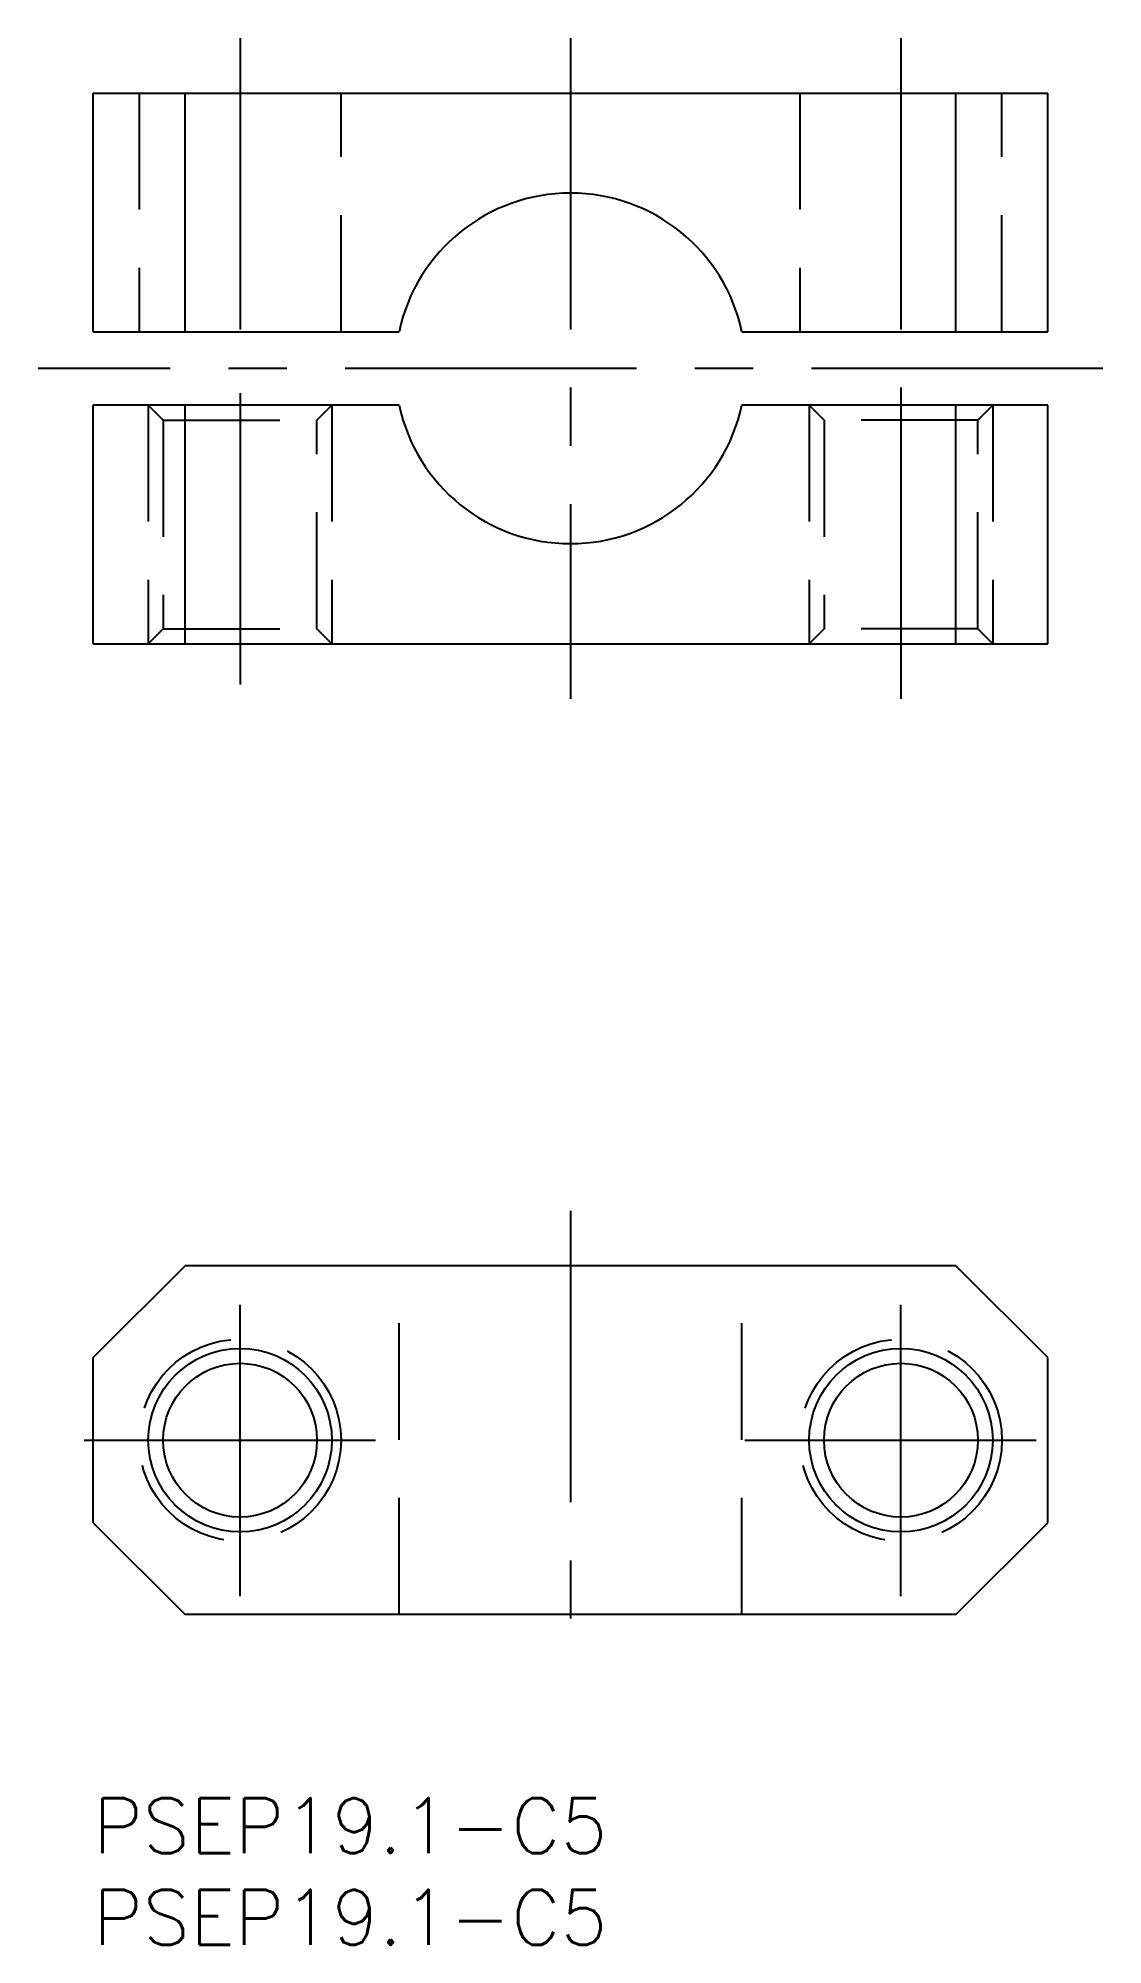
# Model space of a CAD drawing. Extents: x -3 to 55, y -8 to 96.
import ezdxf

# ---------------------------------------------------------------- set-up
doc = ezdxf.new("R2010")
doc.units = 0
doc.header["$LTSCALE"] = 0.5
doc.linetypes.add('CENTER', pattern=[50.8, 31.75, -6.35, 6.35, -6.35])
doc.linetypes.add('DASHED', pattern=[19.05, 12.7, -6.35])
for name, color, linetype in [('MSM_CENTER', 1, 'CENTER'), ('MSM_CONTINUOUS', 7, 'CONTINUOUS'), ('MSM_DASHED', 4, 'DASHED'), ('MSM_NARROW', 5, 'CONTINUOUS'), ('MSM_PART_NUMBER', 7, 'CONTINUOUS')]:
    doc.layers.add(name, color=color, linetype=linetype)
doc.styles.get("Standard").update_dxf_attribs({"font": 'txt.shx', "height": 3, "bigfont": 'bigfont.shx'})

# ---------------------------------------------------------------- blocks, each defined once
blk = doc.blocks.new('*U23')
at = {"layer": 'MSM_PART_NUMBER'}
blk.add_text('PSEP19.1-C5', height=3, dxfattribs=at).set_placement((0, -3))
blk = doc.blocks.new('*U24')
at = {"layer": 'MSM_PART_NUMBER'}
blk.add_text('PSEP19.1-C5', height=3, dxfattribs=at).set_placement((0, -8))

msp = doc.modelspace()

# ---------------------------------------------------------------- linework, layer by layer
at = {"layer": 'MSM_CENTER'}
for p, q in [((8, 95.9), (8, 77.15)), ((26, 95.9), (26, 59.9)), ((44, 95.9), (44, 59.9)), ((55, 77.9), (-3, 77.9)), ((8, 76.55), (8, 59.9)), ((44, 76.55), (44, 59.9)), ((26, 32), (26, 7)), ((8, 11), (8, 28)), ((44, 11), (44, 28)), ((-0.5, 19.5), (16.5, 19.5)), ((35.5, 19.5), (52.5, 19.5))]:
    msp.add_line(p, q, dxfattribs=at)
at = {"layer": 'MSM_CONTINUOUS'}
for p, q in [((0, 92.9), (52, 92.9)), ((0, 79.9), (0, 92.9)), ((5, 79.9), (5, 92.9)), ((47, 79.9), (47, 92.9)), ((52, 79.9), (52, 92.9)), ((0, 79.9), (16.66, 79.9)), ((35.34, 79.9), (52, 79.9)), ((16.66, 75.9), (0, 75.9)), ((0, 62.9), (0, 75.9)), ((5, 62.9), (5, 75.9)), ((52, 75.9), (35.34, 75.9)), ((47, 62.9), (47, 75.9)), ((52, 62.9), (52, 75.9)), ((0, 62.9), (52, 62.9)), ((5, 29), (0, 24)), ((47, 29), (5, 29)), ((52, 24), (47, 29)), ((0, 15), (0, 24)), ((52, 15), (52, 24)), ((0, 15), (5, 10)), ((47, 10), (52, 15)), ((47, 10), (5, 10))]:
    msp.add_line(p, q, dxfattribs=at)
for centre in [(8, 19.5), (44, 19.5)]:
    msp.add_circle(centre, 4.19, dxfattribs=at)
for start, end in [(12.0886, 167.9114), (192.0886, 347.9114)]:
    msp.add_arc((26, 77.9), 9.55, start, end, dxfattribs=at)
at = {"layer": 'MSM_DASHED'}
for p, q in [((2.5, 92.9), (2.5, 79.9)), ((13.5, 79.9), (13.5, 92.9)), ((38.5, 92.9), (38.5, 79.9)), ((49.5, 79.9), (49.5, 92.9)), ((3, 75.9), (3.81, 75.08)), ((3, 75.9), (3, 62.9)), ((12.19, 75.08), (13, 75.9)), ((13, 75.9), (13, 62.9)), ((39, 75.9), (39.81, 75.08)), ((39, 75.9), (39, 62.9)), ((48.19, 75.08), (49, 75.9)), ((49, 75.9), (49, 62.9)), ((3.81, 75.08), (3.81, 63.71)), ((3.81, 75.08), (12.19, 75.08)), ((12.19, 63.71), (12.19, 75.08)), ((39.81, 75.08), (39.81, 63.71)), ((48.19, 75.08), (39.81, 75.08)), ((48.19, 63.71), (48.19, 75.08)), ((3.81, 63.71), (3, 62.9)), ((3.81, 63.71), (12.19, 63.71)), ((13, 62.9), (12.19, 63.71)), ((39.81, 63.71), (39, 62.9)), ((48.19, 63.71), (39.81, 63.71)), ((49, 62.9), (48.19, 63.71)), ((16.66, 10), (16.66, 29)), ((35.34, 10), (35.34, 29))]:
    msp.add_line(p, q, dxfattribs=at)
for centre in [(8, 19.5), (44, 19.5)]:
    msp.add_circle(centre, 5.5, dxfattribs=at)
at = {"layer": 'MSM_NARROW'}
for centre in [(8, 19.5), (44, 19.5)]:
    msp.add_circle(centre, 5, dxfattribs=at)

# ---------------------------------------------------------------- block references
at = {"layer": 'MSM_CONTINUOUS'}
for name in ['*U23', '*U24']:
    msp.add_blockref(name, (0, 0), dxfattribs=at)

doc.saveas('drawing.dxf')
